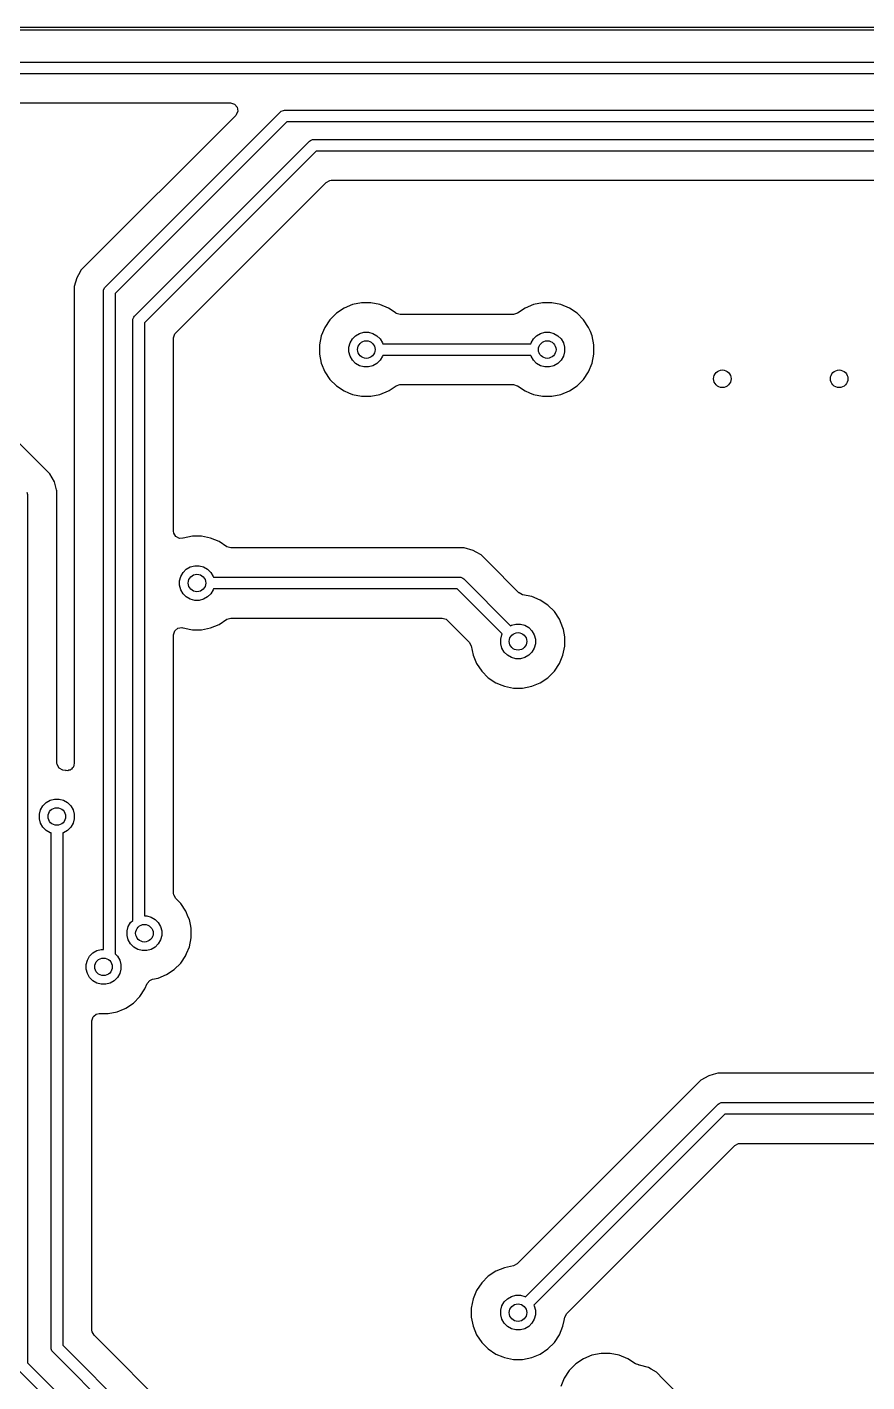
# Model space of a CAD drawing. Extents: x 2.56 to 8.39, y -5.65 to -1.26.
# Drawn here: x 3.96 to 4.527, y -2.173 to -1.259 of the extents above; entities that cross this region are included whole.
import ezdxf

# ---------------------------------------------------------------- set-up
doc = ezdxf.new("R2010")
doc.units = 0
doc.header["$MEASUREMENT"] = 0
doc.layers.add('BLACK', color=7, linetype='CONTINUOUS')

msp = doc.modelspace()

# ---------------------------------------------------------------- linework, layer by layer
at = {"layer": 'BLACK', "linetype": 'CONTINUOUS'}
for p, q in [((2.55906, -1.25886), (8.38583, -1.25886)), ((8.38484, -1.26083), (2.56004, -1.26083)), ((3.24115, -1.28247), (7.39231, -1.28247)), ((7.39068, -1.29034), (3.24278, -1.29034)), ((3.74304, -1.31005), (4.09749, -1.31005)), ((4.09749, -1.31005), (4.10013, -1.31082)), ((4.10013, -1.31082), (4.10193, -1.3129)), ((4.10232, -1.31563), (4.10118, -1.31813)), ((4.10193, -1.3129), (4.10232, -1.31563)), ((4.13107, -1.31611), (4.13167, -1.31562)), ((4.13167, -1.31562), (4.13309, -1.31504)), ((4.13309, -1.31504), (4.13386, -1.31496)), ((4.13386, -1.31496), (5.47244, -1.31496)), ((4.10094, -1.31838), (3.99683, -1.42249)), ((4.01296, -1.43422), (4.13107, -1.31611)), ((4.13549, -1.32283), (4.01969, -1.43864)), ((4.10118, -1.31813), (4.10094, -1.31838)), ((5.47081, -1.32283), (4.13549, -1.32283)), ((4.03265, -1.45391), (4.15076, -1.3358)), ((4.15517, -1.34252), (4.03937, -1.45832)), ((4.15076, -1.3358), (4.15136, -1.33531)), ((4.15136, -1.33531), (4.15278, -1.33472)), ((4.15278, -1.33472), (4.15354, -1.33465)), ((4.15354, -1.33465), (5.3937, -1.33465)), ((5.39207, -1.34252), (4.15517, -1.34252)), ((4.0605, -1.46506), (4.16191, -1.36365)), ((4.16191, -1.36365), (4.16432, -1.36234)), ((4.16432, -1.36234), (4.16536, -1.36222)), ((4.16536, -1.36222), (4.65014, -1.36222)), ((3.99683, -1.42249), (3.99486, -1.42591)), ((3.99683, -1.42249), (3.99683, -1.42249)), ((3.99372, -1.42788), (3.99211, -1.4339)), ((3.99211, -1.4339), (3.99211, -1.4339)), ((3.99211, -1.4339), (3.99211, -1.44051)), ((3.99486, -1.42591), (3.99372, -1.42788)), ((3.99372, -1.42788), (3.99372, -1.42788)), ((3.99372, -1.42788), (3.99372, -1.42788)), ((3.99486, -1.42591), (3.99486, -1.42591)), ((4.01247, -1.43482), (4.01296, -1.43422)), ((3.99211, -1.44051), (3.99211, -1.44051)), ((3.99211, -1.44051), (3.99211, -1.7556)), ((4.01181, -1.43701), (4.01189, -1.43624)), ((4.01181, -1.88103), (4.01181, -1.43701)), ((4.01189, -1.43624), (4.01247, -1.43482)), ((4.01969, -1.43864), (4.01969, -1.88405)), ((4.16889, -1.4519), (4.1645, -1.45629)), ((4.17405, -1.44845), (4.16889, -1.4519)), ((4.16889, -1.4519), (4.16889, -1.4519)), ((4.17978, -1.44607), (4.17405, -1.44845)), ((4.17405, -1.44845), (4.17405, -1.44845)), ((4.18587, -1.44486), (4.17978, -1.44607)), ((4.17978, -1.44607), (4.17978, -1.44607)), ((4.19208, -1.44486), (4.18587, -1.44486)), ((4.18587, -1.44486), (4.18587, -1.44486)), ((4.19817, -1.44607), (4.19208, -1.44486)), ((4.19208, -1.44486), (4.19208, -1.44486)), ((4.2039, -1.44845), (4.19817, -1.44607)), ((4.19817, -1.44607), (4.19817, -1.44607)), ((4.20909, -1.45191), (4.2039, -1.44845)), ((4.2039, -1.44845), (4.2039, -1.44845)), ((4.20916, -1.45196), (4.20909, -1.45191)), ((4.2118, -1.45274), (4.20916, -1.45196)), ((4.2882, -1.45274), (4.2118, -1.45274)), ((4.28829, -1.45274), (4.2882, -1.45274)), ((4.29091, -1.45191), (4.28829, -1.45274)), ((4.2961, -1.44845), (4.29091, -1.45191)), ((4.30183, -1.44607), (4.2961, -1.44845)), ((4.2961, -1.44845), (4.2961, -1.44845)), ((4.30792, -1.44486), (4.30183, -1.44607)), ((4.30183, -1.44607), (4.30183, -1.44607)), ((4.31413, -1.44486), (4.30792, -1.44486)), ((4.30792, -1.44486), (4.30792, -1.44486)), ((4.32022, -1.44607), (4.31413, -1.44486)), ((4.31413, -1.44486), (4.31413, -1.44486)), ((4.32595, -1.44845), (4.32022, -1.44607)), ((4.32022, -1.44607), (4.32022, -1.44607)), ((4.33111, -1.4519), (4.32595, -1.44845)), ((4.32595, -1.44845), (4.32595, -1.44845)), ((4.3355, -1.45629), (4.33111, -1.4519)), ((4.33111, -1.4519), (4.33111, -1.4519)), ((4.0315, -1.45669), (4.03157, -1.45592)), ((4.0315, -1.86139), (4.0315, -1.45669)), ((4.03157, -1.45592), (4.03216, -1.45451)), ((4.03216, -1.45451), (4.03265, -1.45391)), ((4.03937, -1.45832), (4.03937, -1.85837)), ((4.16105, -1.46145), (4.15867, -1.46718)), ((4.1645, -1.45629), (4.16105, -1.46145)), ((4.16105, -1.46145), (4.16105, -1.46145)), ((4.1645, -1.45629), (4.1645, -1.45629)), ((4.33895, -1.46145), (4.3355, -1.45629)), ((4.3355, -1.45629), (4.3355, -1.45629)), ((4.34013, -1.4643), (4.33895, -1.46145)), ((4.33895, -1.46145), (4.33895, -1.46145)), ((4.05907, -1.46851), (4.05985, -1.46587)), ((4.05907, -1.47327), (4.05907, -1.46851)), ((4.05985, -1.46587), (4.0605, -1.46506)), ((4.15867, -1.46719), (4.15746, -1.47327)), ((4.15867, -1.46718), (4.15867, -1.46719)), ((4.17806, -1.47186), (4.17961, -1.46919)), ((4.17961, -1.46919), (4.18179, -1.46701)), ((4.18179, -1.46701), (4.18446, -1.46547)), ((4.18446, -1.46547), (4.18743, -1.46467)), ((4.18743, -1.46467), (4.19052, -1.46467)), ((4.19052, -1.46467), (4.1935, -1.46547)), ((4.1935, -1.46547), (4.19617, -1.46701)), ((4.19617, -1.46701), (4.19835, -1.46919)), ((4.19835, -1.46919), (4.19989, -1.47186)), ((4.30011, -1.47186), (4.30165, -1.46919)), ((4.30165, -1.46919), (4.30383, -1.46701)), ((4.30383, -1.46701), (4.3065, -1.46547)), ((4.3065, -1.46547), (4.30948, -1.46467)), ((4.30948, -1.46467), (4.31257, -1.46467)), ((4.31257, -1.46467), (4.31554, -1.46547)), ((4.31554, -1.46547), (4.31821, -1.46701)), ((4.31821, -1.46701), (4.32039, -1.46919)), ((4.32039, -1.46919), (4.32194, -1.47186)), ((4.34133, -1.46719), (4.34013, -1.4643)), ((4.34254, -1.47327), (4.34133, -1.46719)), ((4.34133, -1.46719), (4.34133, -1.46719)), ((4.05907, -1.59895), (4.05907, -1.47327)), ((4.15746, -1.47327), (4.15746, -1.47948)), ((4.15746, -1.47948), (4.15867, -1.48557)), ((4.17727, -1.47484), (4.17806, -1.47186)), ((4.17727, -1.47792), (4.17727, -1.47484)), ((4.17806, -1.4809), (4.17727, -1.47792)), ((4.19989, -1.47186), (4.20004, -1.47244)), ((4.20004, -1.48031), (4.19989, -1.4809)), ((4.20004, -1.47244), (4.29996, -1.47244)), ((4.29996, -1.48031), (4.20004, -1.48031)), ((4.29996, -1.47244), (4.30011, -1.47186)), ((4.30011, -1.4809), (4.29996, -1.48031)), ((4.32194, -1.47186), (4.32273, -1.47484)), ((4.32273, -1.47792), (4.32194, -1.4809)), ((4.32273, -1.47484), (4.32273, -1.47792)), ((4.34133, -1.48557), (4.34254, -1.47948)), ((4.34254, -1.47948), (4.34254, -1.47327)), ((4.34254, -1.47327), (4.34254, -1.47327)), ((4.34254, -1.47327), (4.34254, -1.47327)), ((4.15867, -1.48557), (4.15867, -1.48557)), ((4.15867, -1.48557), (4.16105, -1.49131)), ((4.17961, -1.48357), (4.17806, -1.4809)), ((4.18179, -1.48575), (4.17961, -1.48357)), ((4.18446, -1.48729), (4.18179, -1.48575)), ((4.18743, -1.48809), (4.18446, -1.48729)), ((4.19052, -1.48809), (4.18743, -1.48809)), ((4.1935, -1.48729), (4.19052, -1.48809)), ((4.19617, -1.48575), (4.1935, -1.48729)), ((4.19835, -1.48357), (4.19617, -1.48575)), ((4.19989, -1.4809), (4.19835, -1.48357)), ((4.30165, -1.48357), (4.30011, -1.4809)), ((4.30383, -1.48575), (4.30165, -1.48357)), ((4.3065, -1.48729), (4.30383, -1.48575)), ((4.30948, -1.48809), (4.3065, -1.48729)), ((4.31257, -1.48809), (4.30948, -1.48809)), ((4.31554, -1.48729), (4.31257, -1.48809)), ((4.31821, -1.48575), (4.31554, -1.48729)), ((4.32039, -1.48357), (4.31821, -1.48575)), ((4.32194, -1.4809), (4.32039, -1.48357)), ((4.33895, -1.49131), (4.34133, -1.48557)), ((4.16105, -1.49131), (4.16105, -1.49131)), ((4.16105, -1.49131), (4.1645, -1.49647)), ((4.1645, -1.49647), (4.1645, -1.49647)), ((4.1645, -1.49647), (4.16889, -1.50086)), ((4.33111, -1.50086), (4.3355, -1.49647)), ((4.3355, -1.49647), (4.33895, -1.49131)), ((4.16889, -1.50086), (4.16889, -1.50086)), ((4.16889, -1.50086), (4.17405, -1.50431)), ((4.17405, -1.50431), (4.17405, -1.50431)), ((4.17405, -1.50431), (4.17709, -1.50557)), ((4.17709, -1.50557), (4.17978, -1.50668)), ((4.17978, -1.50668), (4.18587, -1.50789)), ((4.19208, -1.50789), (4.19817, -1.50668)), ((4.19817, -1.50668), (4.2039, -1.50431)), ((4.2039, -1.50431), (4.20443, -1.50396)), ((4.20443, -1.50396), (4.20909, -1.50084)), ((4.20909, -1.50084), (4.21171, -1.50002)), ((4.21171, -1.50002), (4.2118, -1.50002)), ((4.2118, -1.50002), (4.2882, -1.50002)), ((4.2882, -1.50002), (4.29084, -1.50079)), ((4.29084, -1.50079), (4.29091, -1.50084)), ((4.29091, -1.50084), (4.2961, -1.50431)), ((4.2961, -1.50431), (4.2961, -1.50431)), ((4.2961, -1.50431), (4.29914, -1.50557)), ((4.29914, -1.50557), (4.30183, -1.50668)), ((4.30183, -1.50668), (4.30792, -1.50789)), ((4.31413, -1.50789), (4.32022, -1.50668)), ((4.32022, -1.50668), (4.32595, -1.50431)), ((4.32595, -1.50431), (4.33111, -1.50086)), ((4.18587, -1.50789), (4.18587, -1.50789)), ((4.18587, -1.50789), (4.18587, -1.50789)), ((4.18587, -1.50789), (4.19208, -1.50789)), ((4.19208, -1.50789), (4.19208, -1.50789)), ((4.30792, -1.50789), (4.30792, -1.50789)), ((4.30792, -1.50789), (4.30792, -1.50789)), ((4.30792, -1.50789), (4.31413, -1.50789)), ((4.31413, -1.50789), (4.31413, -1.50789)), ((3.97561, -1.56029), (3.95018, -1.53486)), ((3.97864, -1.56553), (3.97561, -1.56029)), ((3.97561, -1.56029), (3.97561, -1.56029)), ((3.97872, -1.56568), (3.97864, -1.56553)), ((3.98012, -1.5709), (3.97872, -1.56568)), ((3.98033, -1.57169), (3.98012, -1.5709)), ((3.98033, -1.57831), (3.98033, -1.57169)), ((3.95997, -1.57262), (3.96055, -1.57404)), ((3.96055, -1.57404), (3.96063, -1.5748)), ((3.96063, -1.5748), (3.96063, -2.15983)), ((3.98033, -1.7552), (3.98033, -1.57831)), ((3.98033, -1.57831), (3.98033, -1.57831)), ((4.05922, -1.60015), (4.05907, -1.59895)), ((4.06062, -1.60252), (4.05922, -1.60015)), ((4.06307, -1.60376), (4.06062, -1.60252)), ((4.06535, -1.60352), (4.06307, -1.60376)), ((4.06538, -1.60362), (4.06535, -1.60352)), ((4.06561, -1.60355), (4.06538, -1.60362)), ((4.0717, -1.60234), (4.06561, -1.60355)), ((4.07791, -1.60234), (4.0717, -1.60234)), ((4.0717, -1.60234), (4.0717, -1.60234)), ((4.084, -1.60355), (4.07791, -1.60234)), ((4.07791, -1.60234), (4.07791, -1.60234)), ((4.08973, -1.60593), (4.084, -1.60355)), ((4.084, -1.60355), (4.084, -1.60355)), ((4.09492, -1.60939), (4.08973, -1.60593)), ((4.08973, -1.60593), (4.08973, -1.60593)), ((4.09499, -1.60944), (4.09492, -1.60939)), ((4.09763, -1.61022), (4.09499, -1.60944)), ((4.24856, -1.61022), (4.09763, -1.61022)), ((4.24886, -1.61022), (4.24856, -1.61022)), ((4.24856, -1.61022), (4.24856, -1.61022)), ((4.25508, -1.61022), (4.24886, -1.61022)), ((4.26109, -1.61183), (4.25508, -1.61022)), ((4.26307, -1.61297), (4.26109, -1.61183)), ((4.26648, -1.61494), (4.26307, -1.61297)), ((4.26307, -1.61297), (4.26307, -1.61297)), ((4.26307, -1.61297), (4.26307, -1.61297)), ((4.27116, -1.61962), (4.26648, -1.61494)), ((4.26648, -1.61494), (4.26648, -1.61494)), ((4.06389, -1.62934), (4.06543, -1.62667)), ((4.06543, -1.62667), (4.06761, -1.62449)), ((4.06761, -1.62449), (4.07028, -1.62295)), ((4.07028, -1.62295), (4.07326, -1.62215)), ((4.07326, -1.62215), (4.07634, -1.62215)), ((4.07634, -1.62215), (4.07932, -1.62295)), ((4.07932, -1.62295), (4.08199, -1.62449)), ((4.08199, -1.62449), (4.08417, -1.62667)), ((4.08417, -1.62667), (4.08572, -1.62934)), ((4.29192, -1.64037), (4.27116, -1.61962)), ((4.27116, -1.61962), (4.27116, -1.61962)), ((4.06309, -1.63232), (4.06389, -1.62934)), ((4.06309, -1.6354), (4.06309, -1.63232)), ((4.06389, -1.63838), (4.06309, -1.6354)), ((4.08572, -1.62934), (4.08587, -1.62992)), ((4.08587, -1.62992), (4.25197, -1.62992)), ((4.25197, -1.62992), (4.25274, -1.63)), ((4.25274, -1.63), (4.25416, -1.63058)), ((4.25416, -1.63058), (4.25475, -1.63107)), ((4.25475, -1.63107), (4.2863, -1.66262)), ((4.06543, -1.64105), (4.06389, -1.63838)), ((4.06761, -1.64323), (4.06543, -1.64105)), ((4.07028, -1.64477), (4.06761, -1.64323)), ((4.07326, -1.64557), (4.07028, -1.64477)), ((4.07932, -1.64477), (4.07634, -1.64557)), ((4.08199, -1.64323), (4.07932, -1.64477)), ((4.08417, -1.64105), (4.08199, -1.64323)), ((4.08572, -1.63838), (4.08417, -1.64105)), ((4.08587, -1.6378), (4.08572, -1.63838)), ((4.25034, -1.6378), (4.08587, -1.6378)), ((4.28073, -1.66819), (4.25034, -1.6378)), ((4.29198, -1.64043), (4.29192, -1.64037)), ((4.29442, -1.64171), (4.29198, -1.64043)), ((4.30053, -1.64292), (4.29442, -1.64171)), ((4.30627, -1.6453), (4.30053, -1.64292)), ((4.30053, -1.64292), (4.30053, -1.64292)), ((4.07634, -1.64557), (4.07326, -1.64557)), ((4.31143, -1.64875), (4.30627, -1.6453)), ((4.30627, -1.6453), (4.30627, -1.6453)), ((4.31582, -1.65314), (4.31143, -1.64875)), ((4.31143, -1.64875), (4.31143, -1.64875)), ((4.31927, -1.6583), (4.31582, -1.65314)), ((4.31582, -1.65314), (4.31582, -1.65314)), ((4.084, -1.66416), (4.08973, -1.66179)), ((4.08973, -1.66179), (4.09492, -1.65832)), ((4.08973, -1.66179), (4.08973, -1.66179)), ((4.09492, -1.65832), (4.09754, -1.6575)), ((4.09754, -1.6575), (4.09763, -1.6575)), ((4.09763, -1.6575), (4.24015, -1.6575)), ((4.24015, -1.6575), (4.24279, -1.65827)), ((4.24279, -1.65827), (4.24361, -1.65893)), ((4.24361, -1.65893), (4.25848, -1.67381)), ((4.2863, -1.66262), (4.28682, -1.66232)), ((4.28682, -1.66232), (4.2898, -1.66152)), ((4.2898, -1.66152), (4.29288, -1.66152)), ((4.29288, -1.66152), (4.29586, -1.66232)), ((4.29586, -1.66232), (4.29853, -1.66386)), ((4.32164, -1.66404), (4.31927, -1.6583)), ((4.31927, -1.6583), (4.31927, -1.6583)), ((4.05907, -1.66876), (4.05985, -1.66612)), ((4.05907, -1.84319), (4.05907, -1.66876)), ((4.05985, -1.66612), (4.06193, -1.66432)), ((4.06193, -1.66432), (4.06465, -1.66393)), ((4.06465, -1.66393), (4.06537, -1.66413)), ((4.06537, -1.66413), (4.06538, -1.66409)), ((4.06538, -1.66409), (4.06561, -1.66416)), ((4.06561, -1.66416), (4.06561, -1.66416)), ((4.06561, -1.66416), (4.07077, -1.66519)), ((4.07077, -1.66519), (4.0717, -1.66537)), ((4.0717, -1.66537), (4.0717, -1.66537)), ((4.0717, -1.66537), (4.0717, -1.66537)), ((4.0717, -1.66537), (4.07791, -1.66537)), ((4.07791, -1.66537), (4.084, -1.66416)), ((4.07791, -1.66537), (4.07791, -1.66537)), ((4.27963, -1.67169), (4.28043, -1.66871)), ((4.27963, -1.67477), (4.27963, -1.67169)), ((4.28043, -1.66871), (4.28073, -1.66819)), ((4.29853, -1.66386), (4.30071, -1.66604)), ((4.30071, -1.66604), (4.30225, -1.66871)), ((4.30225, -1.66871), (4.30305, -1.67169)), ((4.30305, -1.67169), (4.30305, -1.67477)), ((4.32187, -1.66519), (4.32164, -1.66404)), ((4.32164, -1.66404), (4.32164, -1.66404)), ((4.32285, -1.67012), (4.32187, -1.66519)), ((4.32285, -1.67633), (4.32285, -1.67012)), ((4.32285, -1.67012), (4.32285, -1.67012)), ((4.32285, -1.67012), (4.32285, -1.67012)), ((4.25848, -1.67381), (4.2598, -1.67622)), ((4.2598, -1.67622), (4.25982, -1.67631)), ((4.25982, -1.67631), (4.26103, -1.68242)), ((4.28043, -1.67775), (4.27963, -1.67477)), ((4.28197, -1.68042), (4.28043, -1.67775)), ((4.28415, -1.6826), (4.28197, -1.68042)), ((4.30071, -1.68042), (4.29853, -1.6826)), ((4.30225, -1.67775), (4.30071, -1.68042)), ((4.30305, -1.67477), (4.30225, -1.67775)), ((4.32164, -1.68242), (4.32285, -1.67633)), ((4.26103, -1.68242), (4.26103, -1.68242)), ((4.26103, -1.68242), (4.26341, -1.68816)), ((4.26341, -1.68816), (4.26341, -1.68816)), ((4.26341, -1.68816), (4.26686, -1.69332)), ((4.28682, -1.68414), (4.28415, -1.6826)), ((4.2898, -1.68494), (4.28682, -1.68414)), ((4.29288, -1.68494), (4.2898, -1.68494)), ((4.29586, -1.68414), (4.29288, -1.68494)), ((4.29853, -1.6826), (4.29586, -1.68414)), ((4.31582, -1.69332), (4.31927, -1.68816)), ((4.31927, -1.68816), (4.32164, -1.68242)), ((4.26686, -1.69332), (4.26686, -1.69332)), ((4.26686, -1.69332), (4.27125, -1.69771)), ((4.27125, -1.69771), (4.27125, -1.69771)), ((4.27125, -1.69771), (4.27641, -1.70116)), ((4.30627, -1.70116), (4.31143, -1.69771)), ((4.31143, -1.69771), (4.31582, -1.69332)), ((4.27641, -1.70116), (4.27641, -1.70116)), ((4.27641, -1.70116), (4.28039, -1.70281)), ((4.28039, -1.70281), (4.28215, -1.70353)), ((4.28215, -1.70353), (4.28823, -1.70474)), ((4.28823, -1.70474), (4.28823, -1.70474)), ((4.28823, -1.70474), (4.28823, -1.70474)), ((4.28823, -1.70474), (4.29444, -1.70474)), ((4.29444, -1.70474), (4.30053, -1.70353)), ((4.29444, -1.70474), (4.29444, -1.70474)), ((4.30053, -1.70353), (4.30627, -1.70116)), ((3.98047, -1.75633), (3.98033, -1.7552)), ((3.98183, -1.75872), (3.98047, -1.75633)), ((3.98426, -1.75999), (3.98183, -1.75872)), ((3.98627, -1.76039), (3.98426, -1.75999)), ((3.98653, -1.76043), (3.98627, -1.76039)), ((3.98668, -1.76041), (3.98653, -1.76043)), ((3.98766, -1.76046), (3.98668, -1.76041)), ((3.98843, -1.76016), (3.98766, -1.76046)), ((3.98925, -1.76004), (3.98843, -1.76016)), ((3.98969, -1.75967), (3.98925, -1.76004)), ((3.99022, -1.75946), (3.98969, -1.75967)), ((3.9907, -1.75878), (3.99022, -1.75946)), ((3.99133, -1.75824), (3.9907, -1.75878)), ((3.99149, -1.75769), (3.99133, -1.75824)), ((3.99183, -1.75723), (3.99149, -1.75769)), ((3.99187, -1.7564), (3.99183, -1.75723)), ((3.99211, -1.7556), (3.99187, -1.7564)), ((3.97094, -1.78415), (3.97312, -1.78197)), ((3.97312, -1.78197), (3.9758, -1.78043)), ((3.9758, -1.78043), (3.97877, -1.77963)), ((3.97877, -1.77963), (3.98186, -1.77963)), ((3.98186, -1.77963), (3.98483, -1.78043)), ((3.98483, -1.78043), (3.98751, -1.78197)), ((3.98751, -1.78197), (3.98969, -1.78415)), ((3.9686, -1.7898), (3.9694, -1.78682)), ((3.9686, -1.79288), (3.9686, -1.7898)), ((3.9694, -1.78682), (3.97094, -1.78415)), ((3.98969, -1.78415), (3.99123, -1.78682)), ((3.99123, -1.78682), (3.99202, -1.7898)), ((3.99202, -1.7898), (3.99202, -1.79288)), ((3.9694, -1.79586), (3.9686, -1.79288)), ((3.97094, -1.79853), (3.9694, -1.79586)), ((3.97312, -1.80071), (3.97094, -1.79853)), ((3.98969, -1.79853), (3.98751, -1.80071)), ((3.99123, -1.79586), (3.98969, -1.79853)), ((3.99202, -1.79288), (3.99123, -1.79586)), ((3.9758, -1.80225), (3.97312, -1.80071)), ((3.97638, -1.80241), (3.9758, -1.80225)), ((3.97638, -2.14965), (3.97638, -1.80241)), ((3.98483, -1.80225), (3.98425, -1.80241)), ((3.98425, -1.80241), (3.98425, -2.14801)), ((3.98751, -1.80071), (3.98483, -1.80225)), ((4.05919, -1.84423), (4.05907, -1.84319)), ((4.0605, -1.84664), (4.05919, -1.84423)), ((4.06385, -1.84999), (4.0605, -1.84664)), ((4.0673, -1.85515), (4.06385, -1.84999)), ((4.06385, -1.84999), (4.06385, -1.84999)), ((4.02846, -1.86556), (4.03, -1.86289)), ((4.03, -1.86289), (4.0315, -1.86139)), ((4.03937, -1.85837), (4.04091, -1.85837)), ((4.04091, -1.85837), (4.04389, -1.85917)), ((4.04389, -1.85917), (4.04656, -1.86071)), ((4.04656, -1.86071), (4.04874, -1.86289)), ((4.04874, -1.86289), (4.05028, -1.86556)), ((4.06896, -1.85917), (4.0673, -1.85515)), ((4.0673, -1.85515), (4.0673, -1.85515)), ((4.06967, -1.86089), (4.06896, -1.85917)), ((4.07057, -1.86539), (4.06967, -1.86089)), ((4.02766, -1.86854), (4.02846, -1.86556)), ((4.02766, -1.87162), (4.02766, -1.86854)), ((4.02846, -1.8746), (4.02766, -1.87162)), ((4.05028, -1.86556), (4.05108, -1.86854)), ((4.05108, -1.87162), (4.05028, -1.8746)), ((4.05108, -1.86854), (4.05108, -1.87162)), ((4.06967, -1.87927), (4.07089, -1.87318)), ((4.07089, -1.86697), (4.07057, -1.86539)), ((4.07089, -1.87318), (4.07089, -1.86697)), ((4.07089, -1.86697), (4.07089, -1.86697)), ((4.07089, -1.86697), (4.07089, -1.86697)), ((4.00462, -1.88337), (4.00729, -1.88182)), ((4.00729, -1.88182), (4.01027, -1.88103)), ((4.01027, -1.88103), (4.01181, -1.88103)), ((4.03, -1.87727), (4.02846, -1.8746)), ((4.03218, -1.87945), (4.03, -1.87727)), ((4.03485, -1.88099), (4.03218, -1.87945)), ((4.03783, -1.88179), (4.03485, -1.88099)), ((4.04091, -1.88179), (4.03783, -1.88179)), ((4.04389, -1.88099), (4.04091, -1.88179)), ((4.04656, -1.87945), (4.04389, -1.88099)), ((4.04874, -1.87727), (4.04656, -1.87945)), ((4.05028, -1.8746), (4.04874, -1.87727)), ((4.06784, -1.88371), (4.06967, -1.87927)), ((4.0001, -1.89119), (4.0009, -1.88822)), ((4.0001, -1.89428), (4.0001, -1.89119)), ((4.0009, -1.88822), (4.00244, -1.88555)), ((4.00244, -1.88555), (4.00462, -1.88337)), ((4.01969, -1.88405), (4.02118, -1.88555)), ((4.02118, -1.88555), (4.02272, -1.88822)), ((4.02272, -1.88822), (4.02352, -1.89119)), ((4.02352, -1.89119), (4.02352, -1.89428)), ((4.05946, -1.89456), (4.06385, -1.89017)), ((4.06385, -1.89017), (4.0673, -1.88501)), ((4.0673, -1.88501), (4.06737, -1.88483)), ((4.06737, -1.88483), (4.06784, -1.88371)), ((4.0009, -1.89726), (4.0001, -1.89428)), ((4.00244, -1.89993), (4.0009, -1.89726)), ((4.00462, -1.90211), (4.00244, -1.89993)), ((4.02118, -1.89993), (4.019, -1.90211)), ((4.02272, -1.89726), (4.02118, -1.89993)), ((4.02352, -1.89428), (4.02272, -1.89726)), ((4.04479, -1.90113), (4.04856, -1.90038)), ((4.04856, -1.90038), (4.0543, -1.89801)), ((4.0543, -1.89801), (4.05946, -1.89456)), ((4.00729, -1.90365), (4.00462, -1.90211)), ((4.01027, -1.90445), (4.00729, -1.90365)), ((4.01335, -1.90445), (4.01027, -1.90445)), ((4.01633, -1.90365), (4.01335, -1.90445)), ((4.019, -1.90211), (4.01633, -1.90365)), ((4.03629, -1.91283), (4.03974, -1.90766)), ((4.03974, -1.90766), (4.04124, -1.90405)), ((4.04124, -1.90405), (4.04296, -1.90191)), ((4.04296, -1.90191), (4.04479, -1.90113)), ((4.02674, -1.92067), (4.0319, -1.91722)), ((4.0319, -1.91722), (4.03629, -1.91283)), ((4.00396, -1.92913), (4.00473, -1.92649)), ((4.00473, -1.92649), (4.00527, -1.92603)), ((4.00527, -1.92603), (4.00681, -1.92469)), ((4.00681, -1.92469), (4.00884, -1.92425)), ((4.00884, -1.92425), (4.01492, -1.92425)), ((4.01492, -1.92425), (4.021, -1.92304)), ((4.01492, -1.92425), (4.01492, -1.92425)), ((4.021, -1.92304), (4.02526, -1.92128)), ((4.02526, -1.92128), (4.02599, -1.92098)), ((4.02526, -1.92128), (4.02526, -1.92128)), ((4.02599, -1.92098), (4.02674, -1.92067)), ((4.00396, -2.12288), (4.00396, -1.92913)), ((4.42602, -1.96455), (4.42441, -1.96498)), ((4.5441, -1.96455), (4.42602, -1.96455)), ((4.41462, -1.96927), (4.29076, -2.09313)), ((4.42001, -1.96616), (4.41462, -1.96927)), ((4.41462, -1.96927), (4.41462, -1.96927)), ((4.42294, -1.96537), (4.42001, -1.96616)), ((4.42001, -1.96616), (4.42001, -1.96616)), ((4.42441, -1.96498), (4.42294, -1.96537)), ((4.42441, -1.96498), (4.42441, -1.96498)), ((4.29638, -2.11537), (4.42635, -1.98541)), ((4.43076, -1.99213), (4.30195, -2.12094)), ((4.42635, -1.98541), (4.42695, -1.98492)), ((4.42695, -1.98492), (4.42736, -1.98474)), ((4.42736, -1.98474), (4.42837, -1.98433)), ((4.42837, -1.98433), (4.42913, -1.98425)), ((4.42913, -1.98425), (4.55586, -1.98425)), ((4.55586, -1.99213), (4.43076, -1.99213)), ((4.32419, -2.12656), (4.4375, -2.01326)), ((4.4375, -2.01326), (4.43991, -2.01194)), ((4.43991, -2.01194), (4.44095, -2.01183)), ((4.44095, -2.01183), (4.5441, -2.01183)), ((4.27125, -2.1015), (4.26686, -2.10589)), ((4.27641, -2.09806), (4.27125, -2.1015)), ((4.27125, -2.1015), (4.27125, -2.1015)), ((4.28215, -2.09568), (4.27641, -2.09806)), ((4.27641, -2.09806), (4.27641, -2.09806)), ((4.28826, -2.09446), (4.28215, -2.09568)), ((4.28215, -2.09568), (4.28215, -2.09568)), ((4.28835, -2.09445), (4.28826, -2.09446)), ((4.29076, -2.09313), (4.28835, -2.09445)), ((4.26686, -2.10589), (4.26341, -2.11106)), ((4.26686, -2.10589), (4.26686, -2.10589)), ((4.26103, -2.11679), (4.25982, -2.12288)), ((4.26341, -2.11106), (4.26103, -2.11679)), ((4.26103, -2.11679), (4.26103, -2.11679)), ((4.26341, -2.11106), (4.26341, -2.11106)), ((4.28043, -2.12146), (4.28197, -2.11879)), ((4.28197, -2.11879), (4.28415, -2.11661)), ((4.28415, -2.11661), (4.28682, -2.11507)), ((4.28682, -2.11507), (4.2898, -2.11427)), ((4.2898, -2.11427), (4.29288, -2.11427)), ((4.29288, -2.11427), (4.29586, -2.11507)), ((4.29586, -2.11507), (4.29638, -2.11537)), ((4.00396, -2.13783), (4.00396, -2.12288)), ((4.25982, -2.12288), (4.25982, -2.12909)), ((4.25982, -2.12909), (4.26103, -2.13518)), ((4.27963, -2.12444), (4.28043, -2.12146)), ((4.27963, -2.12753), (4.27963, -2.12444)), ((4.28043, -2.1305), (4.27963, -2.12753)), ((4.30195, -2.12094), (4.30225, -2.12146)), ((4.30225, -2.12146), (4.30305, -2.12444)), ((4.30305, -2.12753), (4.30225, -2.1305)), ((4.30305, -2.12444), (4.30305, -2.12753)), ((4.32243, -2.13125), (4.32286, -2.12906)), ((4.32286, -2.12906), (4.32413, -2.12662)), ((4.32413, -2.12662), (4.32419, -2.12656)), ((4.00407, -2.13887), (4.00396, -2.13783)), ((4.26103, -2.13518), (4.26103, -2.13518)), ((4.26103, -2.13518), (4.26341, -2.14091)), ((4.28197, -2.13317), (4.28043, -2.1305)), ((4.28415, -2.13535), (4.28197, -2.13317)), ((4.28682, -2.1369), (4.28415, -2.13535)), ((4.2898, -2.13769), (4.28682, -2.1369)), ((4.29288, -2.13769), (4.2898, -2.13769)), ((4.29586, -2.1369), (4.29288, -2.13769)), ((4.29853, -2.13535), (4.29586, -2.1369)), ((4.30071, -2.13317), (4.29853, -2.13535)), ((4.30225, -2.1305), (4.30071, -2.13317)), ((4.31927, -2.14091), (4.32164, -2.13518)), ((4.32164, -2.13518), (4.32243, -2.13125)), ((4.00539, -2.14128), (4.00407, -2.13887)), ((4.42074, -2.55664), (4.00539, -2.14128)), ((4.26341, -2.14091), (4.26341, -2.14091)), ((4.26341, -2.14091), (4.26686, -2.14607)), ((4.26686, -2.14607), (4.26686, -2.14607)), ((4.26686, -2.14607), (4.27125, -2.15046)), ((4.31143, -2.15046), (4.31582, -2.14607)), ((4.31582, -2.14607), (4.31927, -2.14091)), ((3.97645, -2.15041), (3.97638, -2.14965)), ((3.97704, -2.15183), (3.97645, -2.15041)), ((3.97753, -2.15243), (3.97704, -2.15183)), ((4.41848, -2.59338), (3.97753, -2.15243)), ((3.98425, -2.14801), (4.42405, -2.58781)), ((4.27125, -2.15046), (4.27125, -2.15046)), ((4.27125, -2.15046), (4.27641, -2.15391)), ((4.27641, -2.15391), (4.27641, -2.15391)), ((4.27641, -2.15391), (4.28107, -2.15584)), ((4.28107, -2.15584), (4.28215, -2.15629)), ((4.28215, -2.15629), (4.28823, -2.1575)), ((4.29444, -2.1575), (4.30053, -2.15629)), ((4.30053, -2.15629), (4.30627, -2.15391)), ((4.30627, -2.15391), (4.31143, -2.15046)), ((4.3412, -2.15473), (4.33547, -2.15711)), ((4.34729, -2.15352), (4.3412, -2.15473)), ((4.3412, -2.15473), (4.3412, -2.15473)), ((4.3535, -2.15352), (4.34729, -2.15352)), ((4.34729, -2.15352), (4.34729, -2.15352)), ((4.35959, -2.15473), (4.3535, -2.15352)), ((4.3535, -2.15352), (4.3535, -2.15352)), ((4.36532, -2.15711), (4.35959, -2.15473)), ((4.35959, -2.15473), (4.35959, -2.15473)), ((4.41848, -2.62882), (3.95391, -2.16424)), ((3.96063, -2.15983), (4.42405, -2.62325)), ((4.28823, -2.1575), (4.28823, -2.1575)), ((4.28823, -2.1575), (4.28823, -2.1575)), ((4.28823, -2.1575), (4.29444, -2.1575)), ((4.29444, -2.1575), (4.29444, -2.1575)), ((4.32591, -2.16495), (4.32246, -2.17011)), ((4.3303, -2.16056), (4.32591, -2.16495)), ((4.32591, -2.16495), (4.32591, -2.16495)), ((4.33547, -2.15711), (4.3303, -2.16056)), ((4.3303, -2.16056), (4.3303, -2.16056)), ((4.33547, -2.15711), (4.33547, -2.15711)), ((4.37051, -2.16057), (4.36532, -2.15711)), ((4.36532, -2.15711), (4.36532, -2.15711)), ((4.37058, -2.16062), (4.37051, -2.16057)), ((4.37288, -2.1613), (4.37058, -2.16062)), ((4.37287, -2.16136), (4.37288, -2.1613)), ((4.37319, -2.1614), (4.37287, -2.16136)), ((4.3792, -2.16301), (4.37319, -2.1614)), ((4.38118, -2.16415), (4.3792, -2.16301)), ((4.3846, -2.16612), (4.38118, -2.16415)), ((4.38118, -2.16415), (4.38118, -2.16415)), ((4.38118, -2.16415), (4.38118, -2.16415)), ((4.32246, -2.17011), (4.32009, -2.17585)), ((4.32246, -2.17011), (4.32246, -2.17011)), ((4.38928, -2.1708), (4.3846, -2.16612)), ((4.3846, -2.16612), (4.3846, -2.16612)), ((4.44348, -2.22501), (4.38928, -2.1708)), ((4.38928, -2.1708), (4.38928, -2.1708))]:
    msp.add_line(p, q, dxfattribs=at)
at = {"layer": 'BLACK'}
for centre in [(4.18898, -1.47638), (4.31102, -1.47638), (4.42913, -1.49606), (4.50787, -1.49606), (4.0748, -1.63386), (4.29134, -1.67323), (3.98031, -1.79134), (4.03937, -1.87008), (4.01181, -1.89274), (4.29134, -2.12598)]:
    msp.add_circle(centre, 0.00591, dxfattribs=at)

doc.saveas('drawing.dxf')
